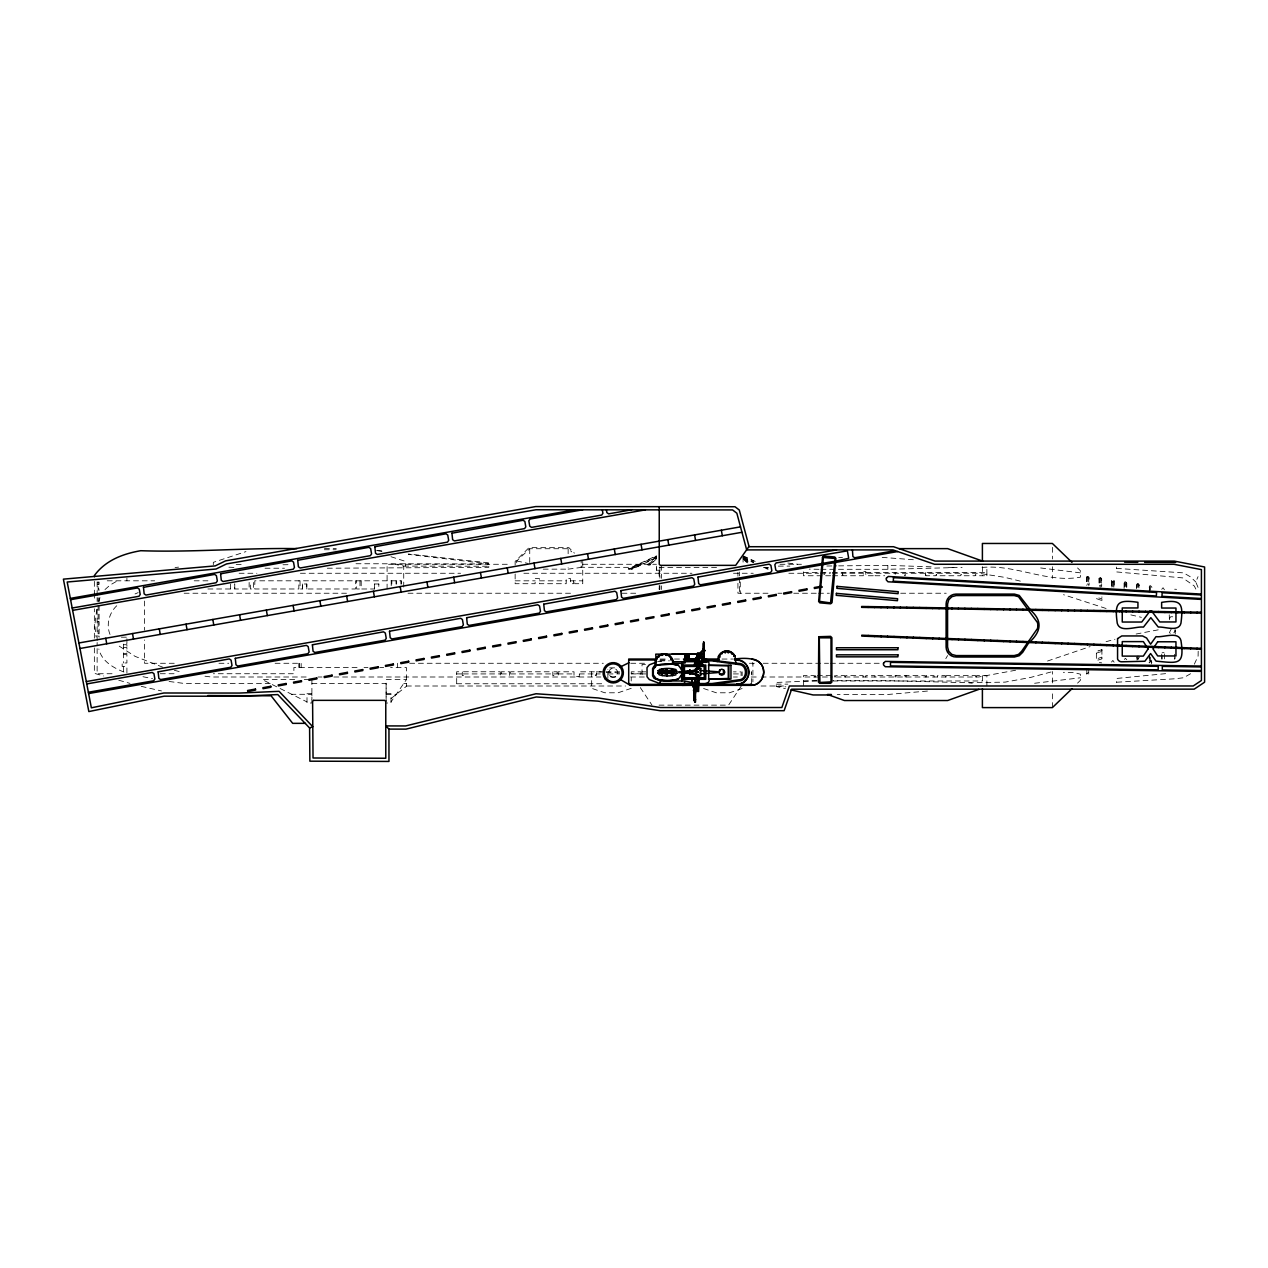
<?xml version="1.0" encoding="UTF-8"?>
<svg xmlns="http://www.w3.org/2000/svg" width="1268" height="1268" viewBox="0 0 1268 1268"><rect width="100%" height="100%" fill="white"/><g stroke="black" fill="none" stroke-linecap="round" stroke-linejoin="round"><path stroke-width="0.75" stroke-dasharray="5 3.75" d="M94.355 647.916L94.355 673.34L103.738 675.987M94.355 638.153L94.355 608.814M94.355 595.136L94.355 577.526M213.309 564.704L213.309 562.342L245.96 551.596M207.904 588.986L230.459 588.986L230.459 585.658M234.754 588.986L234.754 583.993L234.754 588.986L249.146 588.986L249.146 582.44M300.041 580.807L300.041 588.986L302.481 588.986L302.481 583.993L306.793 583.993L306.793 588.986L355.436 588.986L355.436 580.807M306.793 588.986L306.793 583.993M361.19 580.807L361.19 588.986L374.52 588.986L374.52 583.993L378.815 583.993L378.815 587.322L378.815 583.993M403.731 587.068L403.731 566.099L394.617 564.276M515.141 573.992L515.141 583.708L535.128 583.708L535.128 578.557L539.423 578.557L539.423 583.708L566.194 583.708L566.194 578.557L570.489 578.557L570.489 583.708L573.548 583.708L573.548 580.823M515.141 565.116L515.141 561.439L529.01 547.649L568.888 547.649L574.436 553.165M543.179 569.158L568.143 569.158L568.143 567.731M581.172 565.877L581.172 567.303L634.935 567.351M582.741 561.439L582.741 583.708L574.753 583.708L574.753 580.823M607.863 678.412L607.863 669.615M659.233 570.204L656.428 570.204L656.428 566.384M751.417 673.926L751.417 671.881L751.417 684.149M986.884 685.814L986.884 675.638L976.534 675.638L976.534 677.049M925.481 574.356L926.401 575.751L935.562 575.751L936.481 574.356L936.481 575.751L960.304 575.751L961.207 574.356L961.207 575.751L974.854 575.751L975.774 574.356L975.774 575.751L986.884 575.751L986.884 568.207M1052.377 707.607L1052.377 690.521M1052.392 682.929L1052.392 671.533M1101.908 658.124L1101.908 657.093L1096.36 658.995M1101.908 650.674L1101.908 649.644L1096.36 651.546L1096.36 660.58L1101.908 658.885L1101.908 649.644L1098.04 650.944M1101.908 600.509L1101.908 598.718L1096.36 597.45L1096.36 598.607L1101.908 600.509L1101.908 596.832M1111.529 585.974L1111.529 580.475L1112.876 579.191L1114.239 581.013L1114.239 588.368M1111.925 587.163L1111.925 579.46M1112.876 586.545L1112.876 579.191M1113.843 587.179L1113.843 579.841M1169.429 619.735L1169.239 614.821M604.154 671.818L596.404 671.802L596.388 675.654L595.326 675.654L595.358 671.802L579.333 671.802L579.302 676.478L573.992 676.462L574.024 671.802L558.158 671.786L558.142 675.654L557.096 675.654L557.112 671.786L553.862 671.786L553.847 675.654L552.8 675.654L552.816 671.786L510.624 671.771L510.592 675.654L509.546 675.654L509.562 671.771L501.336 671.771L501.32 675.654L500.274 675.654L500.289 671.771L463.359 671.755L463.343 675.654L462.281 675.654L462.313 671.755L456.686 671.739L456.686 686.004M741.083 675.654L741.114 671.866L733.443 671.866M742.145 675.654L742.16 671.866M1198.181 651.261L1198.101 656.047L1194.282 664.305M96.828 609.337L94.751 625.14L96.13 637.043M1171.157 629.166L1169.413 632.637C1171.315 635.426 1175.991 632.399 1175.071 629.499M1169.239 618.768L1170.744 616.708L1172.757 616.787M1175.071 631.052L1175.246 630.164L1175.246 634.079M1124.336 659.455L1125.429 658.314L1126.776 659.725M1139.33 657.189L1137.982 659.138L1136.619 657.712M1149.173 592.521L1149.569 585.784L1151.487 586.165L1151.883 587.544M1161.726 589.335L1163.073 587.734L1164.42 589.794M98.825 601.206L99.998 597.64M1114.112 662.197L1112.876 660.438L1111.529 662.054M1136.619 585.024L1137.982 583.565L1139.33 585.436L1137.982 586.91L1136.619 585.024L1136.619 588.701M1124.082 588.51L1124.082 582.995L1125.429 581.552L1126.776 583.438L1126.776 587.116M1126.776 583.438L1125.429 584.881L1124.082 582.995M1114.239 581.013L1112.876 582.297L1111.529 580.475M1088.736 674.037L1088.736 672.389L1086.422 673.815L1088.736 674.037L1088.736 668.458M1198.038 587.385L1195.772 581.949L1198.054 576.655M1098.976 578.715L1100.323 577.701L1101.686 578.921L1101.686 586.276L1100.323 585.039L1098.976 586.054L1098.976 578.715L1100.323 579.936L1101.686 578.921M1086.422 577.415L1087.785 576.449L1089.133 577.748L1089.133 585.103L1087.785 583.803L1086.422 584.77L1086.422 577.415L1087.785 578.715L1089.133 577.748M945.801 658.647L947.576 655.572M741.273 686.004L728.561 705.135L657.87 705.135M104.99 589.557L110.126 585.024L118.273 580.348M116.735 605.755C108.937 613.094 105.783 625.425 110.411 635.347M1077.562 683.135L1080.368 680.33L1080.368 674.196L1073.79 672.436L1063.345 672.325M656.428 558.823L650.436 564.815L647.758 564.815L656.428 556.161M648.344 564.894L656.428 556.826M649.676 564.894L656.428 558.158M516.71 562.802L516.71 560.947L529.739 548.727L568.143 548.727L571.725 551.834M1174.659 658.599L1175.626 657.775M391.004 698.573L406.394 686.321L406.394 667.523L390.607 667.523M1162.122 652.766L1164.024 652.64M1174.659 589.208L1176.577 589.335M1190.573 673.72L1183.615 677.746L1174.834 678.792L1116.426 682.232M1099.372 662.53L1101.686 662.879M656.428 557.857L632.764 568.888L628.278 568.888L656.428 555.764M629.039 569.063L656.428 556.287M631.274 569.063L656.428 557.334M135.042 593.947L138.18 592.6M1047.526 661.024L1090.115 646.601M1051.014 671.992L1030.298 677.508L1005.128 682.121L969.132 682.755L887.854 680.678L832.775 680.678M631.21 688.334L618.039 692.788L604.852 692.788L591.665 688.334L591.665 671.802M742.081 688.54L729.465 692.788L716.277 692.788L703.566 688.492M1096.36 653.131L1101.908 651.435M1106.076 641.687L1114.937 639.262M1015.605 670.249L978.706 677.001L830.35 677.001M1136.112 634.032L1160.743 629.356M764.556 567.351L768.297 567.525L766.807 567.351M763.368 567.303L767.489 568.714M568.143 569.158L581.172 567.414L581.172 560.947M1034.609 683.262L1080.368 677.794M628.278 568.888L632.764 568.888M175.063 567.509L178.55 567.145M647.758 564.815L650.436 564.815M1165.625 673.641L1116.426 678.475L1116.426 682.564M927.447 691.06L887.854 694.484L837.26 694.484M820.967 569.3L887.854 569.3L962.079 567.398M282.986 564.767L290.879 564.656M356.007 563.737L488.782 563.943L408.359 554.354M826.863 566.004L836.706 565.908M838.671 565.877L887.854 565.37L933.105 566.891M324.434 548.632L336.274 548.632M324.323 549.741L336.194 549.741M838.719 557.381L842.491 557.381M882.195 557.381L915.369 559.885M507.263 564.276L387.089 564.276L387.089 588.986M582.741 564.276L656.428 564.276M779.979 564.276L801.439 564.276M403.731 566.099L488.782 566.241M778.314 566.114L789.885 566.114M716.547 567.493L659.233 567.493L659.233 577.78L659.233 568.127M265.028 568.222L284.492 568.222M327.318 568.222L488.782 567.335L488.782 562.849L408.264 553.973M1116.426 568.397L1183.615 572.882L1190.573 576.924L1195.772 581.949M819.001 569.3L809.206 569.142M803.389 572.613L830.429 572.613M832.363 572.613L863.27 572.613M865.822 572.613L986.884 572.613L986.884 575.751M239.097 573.263L256.897 573.263M300.405 573.263L460.585 573.263M523.874 573.263L691.963 573.263M733.49 573.263L753.255 573.263M788.854 573.263L818.526 573.263M820.491 573.263L830.381 573.263M832.363 573.263L978.706 573.263L1004.953 577.4L1022.69 581.711M823.804 574.356L824.723 574.356M842.538 574.356L843.458 575.751L863.27 575.751L863.27 571.519L865.822 571.519L865.822 575.751L874.159 575.751L875.078 574.356L875.078 575.751L884.684 575.751M821.949 575.751L803.389 575.751L803.389 566.178M830.667 575.751L824.723 575.751L824.723 572.613M832.648 575.751L842.538 575.751L842.538 572.613M107.225 580.807L154.664 580.807M194.178 580.807L209.949 580.807M515.141 580.823L535.128 580.823M539.423 580.823L566.194 580.823M570.489 580.823L582.741 580.823M97.842 582.123L99.11 582.123L99.11 584.342L97.842 584.342L99.11 590.365M184.145 593.234L346.465 593.234M408.011 593.234L572.439 593.234M621.954 593.234L635.823 593.234M767.996 593.234L737.928 593.234L737.928 578.065M777.902 593.234L781.865 593.234M793.736 593.234L816.529 593.234M818.494 593.234L829.383 593.234M900.692 593.234L946.229 593.234M121.363 637.186L126.911 637.186M123.487 644.715L126.911 644.715L126.911 646.347L123.487 646.347M123.487 647.568L126.911 647.568L126.911 653.432L123.487 653.432M123.487 654.637L126.911 654.637L126.911 662.974L122.156 662.974L122.156 666.429L126.911 666.429L126.911 673.736M660.168 659.043L668.046 659.043M674.449 659.043L681.804 659.043M722.047 659.043L733.094 659.043M660.105 659.978L668.204 659.978M659.788 660.834L669.456 660.834M657.664 661.5L661.627 661.5M174.223 663.275L144.552 663.275L144.552 639.928M218.952 663.275L228.731 663.275M275.093 663.275L301.166 663.275L301.166 667.523M409.675 663.275L603.299 663.275M630.751 663.275L646.775 663.275M749.372 663.275L755.443 663.275M763.209 663.275L828.543 663.275M830.445 663.275L881.878 663.275M645.491 664.432L642.052 664.432L642.004 675.654L640.942 675.654L640.974 671.834L631.274 671.818L631.21 680.995M357.053 667.523L293.891 667.523L293.891 673.736L213.357 673.736M364.043 667.523L367.974 667.523M379.766 667.523L383.697 667.523M609.623 667.856L616.692 667.856M606.088 671.818L619.656 671.818M642.02 671.834L645.84 671.834M112.028 673.736L97.129 673.736L97.129 642.48M160.307 673.736L174.065 673.736M456.686 673.926L462.297 673.926M463.343 673.926L500.274 673.926M501.32 673.926L509.562 673.926M510.608 673.926L552.8 673.926M553.862 673.926L557.096 673.926M558.158 673.926L574.008 673.926M579.317 673.926L595.342 673.926M596.388 673.926L600.271 673.926M608.022 673.926L619.64 673.926M631.274 673.926L640.958 673.926L631.274 673.466M642.004 673.926L645.84 673.926M733.427 673.926L741.098 673.926M817.337 675.638L832.727 675.638M306.159 677.001L211.217 677.001L202.975 675.939M318.03 677.001L321.977 677.001M333.849 677.001L600.889 677.001M610.78 677.001L616.708 677.001M630.561 677.001L644.398 677.001M733.411 677.001L737.374 677.001M751.227 677.001L759.136 677.001M761.117 677.001L828.369 677.001M294.699 679.569L262.207 679.569L306.999 701.917M304.241 679.569L309.978 679.569M817.036 680.678L776.19 682.469L776.19 686.527L785.415 688.635M803.389 680.979L817.163 680.979M832.902 680.979L982.399 680.979M270.195 683.595L185.334 683.595L168.644 681.423M311.896 683.595L386.122 683.595L386.122 701.267L386.122 679.569L406.442 679.569L391.004 701.917M403.81 683.595L406.394 683.595M456.686 683.753L605.042 683.753M776.19 684.149L787.84 684.149M406.394 686.004L625.536 686.004M761.038 686.004L786.065 686.004M311.896 693.739L306.999 693.739L306.999 703.011L311.896 703.011L311.896 694.293L291.434 694.293M386.122 693.739L391.004 693.739L391.004 703.011L386.122 703.011M386.122 694.293L396.773 694.293M948.844 567.43L956.722 567.699M982.034 567.462C1015.652 564.228 1046.877 583.153 1080.368 577.194L1080.368 570.743L1077.562 567.953M776.19 686.4L785.891 686.812M228.906 567.192L234.77 567.462M596.404 671.802L604.154 672.183M606.088 672.262L619.64 672.912M236.165 564.339L243.789 564.767M376.834 550.502L382.73 551.152M766.744 568.888L768.234 569.063L764.002 567.081M376.961 550.613L382.841 551.311M787.84 563.024L797.556 564.228M1080.368 572.851L1038.381 567.684M969.132 682.755L972.239 683.151M142.967 676.716L152.493 678.665M516.71 560.947L527.884 563.388M141.224 686.337L161.496 690.949M1130.834 614.885L1141.406 617.342M174.334 670.265L181.926 672.278M1106.076 608.481L1063.503 594.692M118.748 680.219L130.018 683.389M390.972 556.715L405.633 561.439L405.633 566.099M162.922 667.269L135.042 656.333L116.735 644.524M123.931 672.04C113.232 667.84 101.63 661.088 98.825 649.01M743.08 555.764L755.221 561.423M743.08 556.287L753.842 561.312M743.08 557.334L753.668 562.263M743.08 557.857L753.446 562.691M744.443 557.508L749.848 562.913M744.395 558.142L751.005 564.751M744.3 559.378L749.816 564.894M743.08 558.823L748.516 564.276M640.324 687.605L651.974 705.135M1195.835 589.081L1194.282 585.974L1182.727 577.907L1116.426 571.916L1116.426 567.034M1151.883 662.53L1150.52 660.913L1149.173 662.942L1149.173 655.493M1149.173 587.005L1149.569 588.4M752.907 664.099L752.558 662.799A2.584 2.584 0 0 1 752.907 664.099L752.907 681.899M1174.659 654.304L1174.659 659.883M1164.436 653.876L1164.436 659.455M1162.122 655.302L1162.122 659.027M1161.726 654.066L1161.726 659.645M1151.487 660.168L1151.487 663.893M1150.52 585.436L1150.52 590.951M1150.52 657.109L1150.52 662.704M1149.569 585.784L1149.569 591.3M1149.569 656L1149.569 662.308M1138.933 584.199L1138.933 587.861M1137.982 583.565L1137.982 587.242M1137.982 655.762L1137.982 659.487M1137.016 583.914L1137.016 587.575M1137.016 656.444L1137.016 660.168M1126.38 582.186L1126.38 588.241M1125.429 581.552L1125.429 588.891M1124.478 581.885L1124.478 587.892M1101.29 578.097L1101.29 587.036M1100.323 577.701L1100.323 587.29M1099.372 577.954L1099.372 586.878M1088.736 576.908L1088.736 585.864M1087.785 576.449L1087.785 584.231M1086.819 576.671L1086.819 585.61M1086.819 668.949L1086.819 674.544M1052.377 547.348L1052.377 558.966M1052.377 566.733L1052.377 578.351M982.399 566.606L982.399 575.751M982.399 675.638L982.399 683.167M975.615 677.049L975.615 675.638L946.324 675.638L946.324 677.049M945.405 677.049L945.405 675.638L937.559 675.638L937.559 677.049M934.04 677.049L934.04 675.638L926.179 675.638L926.179 677.049M925.481 572.613L925.481 575.751M925.275 677.049L925.275 675.638L875.839 675.638L875.839 677.049M906.049 675.638L906.049 677.049M905.289 575.751L905.289 574.356L904.369 575.751M905.13 675.638L905.13 677.049M895.985 675.638L895.985 677.049M895.208 572.613L895.208 574.356M895.065 675.638L895.065 677.049M887.854 565.37L887.854 569.3M874.92 677.049L874.92 675.638L865.806 675.638L865.806 677.049M863.128 677.049L863.128 675.638L845.629 675.638L845.629 677.049M844.71 677.049L844.71 675.638L835.564 675.638L835.564 677.049M834.645 675.638L834.645 677.049M815.419 675.638L815.419 677.049M814.5 677.049L814.5 675.638L803.389 675.638L803.389 686.004M743.08 557.112L743.08 564.593M740.274 581.949L740.274 593.234M739.577 572.011L739.577 575.862M739.577 577.796L739.577 593.234M737.928 572.375L737.928 576.163M661.579 565.354L661.579 578.366M661.579 585.8L661.579 589.509M659.915 566.844L659.915 578.145M659.915 585.689L659.915 589.462M656.428 566.162L656.428 570.204M568.143 548.727L568.143 554.37M529.739 548.727L529.739 563.8M401.481 584.072L401.481 580.807L254.805 580.807L254.805 588.986L298.836 588.986L298.836 580.807M400.878 580.807L400.878 584.072M397.455 663.275L397.455 667.523M396.646 580.807L396.646 584.072M396.044 580.807L396.044 584.072M391.812 580.807L391.812 584.072M391.21 580.807L391.21 585.705M374.52 583.993L374.52 588.986M359.985 580.807L359.985 588.986L356.641 588.986L356.641 580.807M311.896 679.569L311.896 699.302M302.481 583.993L302.481 588.986M299.517 663.275L299.517 667.523M298.82 663.275L298.82 667.523M253.6 582.44L253.6 588.986L250.351 588.986L250.351 582.44M230.459 583.993L230.459 588.986M144.552 601.016L144.552 630.196M126.911 578.002L126.911 580.807M126.911 638.771L126.911 643.51L123.487 643.51L123.487 662.974M123.487 666.429L123.487 673.736M99.11 597.846L99.11 601.587M99.11 605.407L99.11 619.323L97.842 619.323L97.842 621.621L99.11 621.621L99.11 633.826L97.842 633.826L97.842 636.124L99.11 636.124L99.11 637.186M98.096 582.123L98.096 584.342M98.096 586.624L98.096 590.365M98.096 597.846L98.096 601.587M98.096 605.407L98.096 619.323M98.096 621.621L98.096 633.826M97.129 581.901L97.129 595.58M97.129 597.529L97.129 601.444M97.129 609.258L97.129 640.514M94.355 593.17L94.355 601M659.233 585.499L659.233 589.366L659.233 585.499M638.612 566.162L634.143 566.162L638.612 566.146M636.901 565.385L635.601 565.465L640.071 565.465L636.901 565.385M610.97 676.668A4.501 4.501 0 0 0 617.722 672.785A4.501 4.501 0 0 0 610.97 668.886A4.501 4.501 0 0 0 610.97 676.668"/><path stroke-width="1.5" d="M654.938 667.333L654.938 663.053A9.209 9.209 0 0 1 664.147 653.844A9.209 9.209 0 0 1 673.356 663.053L673.356 664.321M656.317 662.942L655.746 654.145L685.164 654.145L685.164 662.895L681.804 663.418M661.531 673.086L661.531 671.137M662.356 675.575L662.514 668.807L661.928 675.448L661.531 673.482M662.498 654.209L665.779 654.209L662.498 654.209L662.752 655.287M666.461 673.086L666.461 671.137M672.198 670.756C670.915 684.387 671.977 656.491 672.436 675.495L671.723 671.137M687.034 659.043L687.034 654.193L672.658 654.193M696.465 684.768L695.007 685.956L695.007 689.301L695.038 686.051L696.687 684.815M697.828 675.051L697.812 685.306L697.669 675.02M697.669 669.33L698.335 659.059L698.082 669.108M697.828 669.314L697.828 659.059M697.654 683.912L698.066 675.258M698.478 675.02L698.319 685.306L698.066 683.04M698.478 669.346L698.335 659.059M703.851 661.753L703.851 641.973L703.36 661.753M692.724 684.403L694.769 686.036L693.136 684.672M868.089 607.467L868.105 606.579M874.54 607.578L874.555 606.69M880.991 607.689L881.006 606.801M887.441 607.8L887.457 606.912M893.892 607.911L893.908 607.023M900.343 608.022L900.359 607.134M906.794 608.133L906.81 607.229M913.245 608.244L913.261 607.34M919.696 608.355L919.712 607.451M926.147 608.466L926.163 607.562M932.598 608.577L932.614 607.673M939.049 608.688L939.065 607.784M945.5 608.783L945.516 607.895M951.951 608.894L951.967 608.006M958.402 609.005L958.418 608.117M964.853 609.115L964.869 608.228M971.304 609.226L971.32 608.339M977.755 609.337L977.771 608.45M984.222 609.448L984.222 608.545M990.673 609.559L990.688 608.656M997.124 609.67L997.139 608.767M1003.574 609.781L1003.59 608.878M1010.025 609.892L1010.041 608.989M1016.476 610.003L1016.492 609.1M1022.927 610.098L1022.943 609.211M1029.378 610.209L1029.394 609.322M1035.829 610.32L1035.845 609.433M1042.28 610.431L1042.296 609.543M1048.731 610.542L1048.747 609.654M1055.182 610.653L1055.198 609.75M1061.633 610.764L1061.649 609.86M1068.084 610.875L1068.1 609.971M1074.535 610.986L1074.551 610.082M1080.986 611.097L1081.002 610.193M1087.437 611.208L1087.453 610.304M1093.888 611.319L1093.904 610.415M1100.339 611.414L1100.355 610.526M1106.79 611.525L1106.805 610.637M1113.241 611.636L1113.256 610.748M1119.692 611.747L1119.707 610.859M1126.158 611.858L1126.158 610.97M1132.609 611.969L1132.625 611.065M1139.06 612.079L1139.076 611.176M1145.511 612.19L1145.527 611.287M1151.962 612.301L1151.978 611.398M1158.413 612.412L1158.429 611.509M1164.864 612.523L1164.88 611.62M1171.315 612.634L1171.331 611.731M1177.766 612.729L1177.782 611.842M1184.217 612.84L1184.233 611.953M1190.668 612.951L1190.684 612.064M1197.119 613.062L1197.135 612.175M656.951 659.043L628.706 659.043L628.706 684.387L697.051 684.308L695.53 689.744M696.94 668.601L697.558 652.893L698.589 652.893L699.207 668.601M699.207 675.749L698.589 691.456L697.558 691.456L696.94 675.749M868.215 636.346L868.247 635.442M874.666 636.584L874.698 635.696M881.101 636.837L881.149 635.95M887.552 637.091L887.584 636.187M894.003 637.344L894.035 636.441M900.454 637.598L900.486 636.694M906.905 637.836L906.937 636.948M913.34 638.089L913.388 637.202M919.791 638.343L919.823 637.439M926.242 638.596L926.274 637.693M932.693 638.834L932.725 637.947M939.144 639.088L939.176 638.2M945.579 639.341L945.627 638.438M952.03 639.595L952.062 638.692M958.481 639.833L958.513 638.945M964.932 640.086L964.964 639.199M971.383 640.34L971.415 639.452M977.818 640.594L977.866 639.69M984.269 640.847L984.301 639.944M990.72 641.085L990.752 640.197M997.171 641.339L997.203 640.451M1003.622 641.592L1003.654 640.689M1010.057 641.846L1010.105 640.942M1016.508 642.084L1016.54 641.196M1022.959 642.337L1022.991 641.449M1029.442 641.687L1022.753 652.243L1019.234 655.714L1014.416 657.03L956.437 657.03A9.986 9.986 0 0 1 946.102 647.219L946.102 639.357M1035.861 642.844L1035.893 641.941M1042.296 643.082L1042.344 642.194M1048.747 643.336L1048.779 642.448M1055.198 643.589L1055.23 642.702M1061.649 643.843L1061.681 642.939M1068.1 644.096L1068.131 643.193M1074.535 644.334L1074.582 643.447M1080.986 644.588L1081.018 643.7M1087.437 644.841L1087.468 643.938M1093.888 645.095L1093.919 644.192M1100.339 645.333L1100.37 644.445M1106.774 645.586L1106.821 644.699M1113.225 645.84L1113.256 644.936M1119.676 646.094L1119.707 645.19M1126.127 646.347L1126.158 645.444M1132.578 646.585L1132.609 645.697M1139.013 646.839L1139.06 645.951M1145.464 647.092L1145.495 646.189M1151.915 647.346L1151.946 646.442M1158.366 647.583L1158.397 646.696M1164.816 647.837L1164.848 646.949M1171.252 648.091L1171.299 647.187M1177.703 648.344L1177.734 647.441M1184.154 648.582L1184.185 647.694M1190.604 648.836L1190.636 647.948M1197.055 649.089L1197.087 648.186M692.819 684.641L697.051 684.324L695.878 688.762M697.067 654.399L696.211 663.005C698.177 666.556 695.783 659.519 695.704 662.419L696.306 662.007M662.134 670.756L662.514 668.807M671.454 670.756L671.834 668.759M672.04 670.756L672.42 668.886M666.477 670.756L666.936 668.696M667.079 670.756L667.364 668.696M751.972 659.106L754.999 659.629M736.439 660.042L739.656 660.517M695.783 690.125L697.986 679.347L695.324 689.412L696.687 684.371M695.704 690.378L697.986 679.347M685.021 672.737L695.958 674.307L697.083 665.018L694.563 665.018L694.563 663.053L701.489 663.053L701.489 665.018L698.272 665.541L697.368 664.654L698.716 666.477M655.635 662.799L656.38 659.598M665.541 655.287L665.779 654.209M666.255 655.445L666.508 654.367L669.235 656.253M694.896 691.187L692.756 684.419L694.389 689.316M717.228 661.563L718.449 656.174A9.209 9.209 0 0 1 735.06 656.174L735.931 664.147M718.988 656.713L718.259 659.915M728.149 652.402L728.387 651.308L725.122 651.308L725.359 652.909M728.149 652.909L728.387 651.308M728.878 652.56L729.116 651.483C732.032 651.197 731.541 654.874 732.08 652.893M695.435 689.491L698.097 679.648M704.279 648.614L697.606 655.176L695.118 659.423L699.144 662.847L703.534 659.709M694.816 691.108C695.53 694.88 693.358 686.479 696.909 684.371M695.371 689.316L696.338 686.115M709.288 679.077C710.159 688.984 687.668 680.425 681.804 680.964L660.596 680.948L659.788 683.547L711.982 683.547L738.61 679.854C747.755 679.838 747.755 664.527 738.61 664.527L711.982 660.834L702.313 660.834M693.818 688.603L693.976 690.125M684.213 683.547L684.974 681.455M719.431 672.183L720.113 670.534M664.622 670.518L664.622 673.577M666.968 672.928L666.968 671.168M671.041 671.168L671.041 672.928M673.371 673.577L673.371 670.518M696.924 664.163L698.192 663.449M698.573 663.972L697.543 664.606L699.223 666.857L696.56 665.177L695.847 662.07L697.939 665.827L699.001 665.034L698.05 666.08L698.652 664.733M755.68 659.867L758.407 661.373M729.116 651.483L731.858 653.369M740.464 660.755L743.365 662.134M749.039 546.397L735.678 565.354L660.311 565.354L659.233 564.276L659.233 506.677M1030.076 641.719C1041.266 631.131 1042.55 620.876 1030.662 610.241M699.999 657.553L698.922 656.095L704.136 649.058M698.605 660.501L700.57 657.68L698.129 656.142L696.703 658.187L699.064 659.836M697.669 661.817L700.443 661.785L702.424 658.98L719.162 659.043M656.428 665.351L653.305 669.472L653.305 674.893L656.428 679.014A41.115 40.037 90 0 0 678.396 679.014L682.184 674.005L682.184 670.36L678.396 665.351L672.103 664.067L656.428 665.351A41.115 40.037 90 0 1 678.396 665.351M656.19 658.821L658.235 656.253L656.602 659.138M719.21 656.253L721.254 653.686M731.969 654.24L732.65 653.369L734.695 655.921L732.65 653.369M758.993 661.833L761.165 664.178M1071.967 688.746L1052.377 707.607L982.399 707.607L982.399 688.809M94.355 575.577C105.418 560.408 122.853 553.783 140.748 550.708C192.831 552.515 244.756 547.76 296.823 548.632M744.047 662.593L746.361 664.733M698.874 657.458L699.778 657.299M670.043 656.253L671.691 659.138L669.647 656.57M695.974 663.227L696.37 662.086L696.275 663.75C697.59 659.915 696.798 665.954 696.322 662.974M697.432 662.99L696.861 663.861L698.097 663.085L698.874 664.194L697.765 664.971L696.56 662.609L697.226 664.131M696.386 664.923L700.015 662.086L700.475 662.736C695.387 666.191 699.508 665.399 697.558 664.511M696.56 665.177L697.891 664.21M699.35 663.291L698.018 663.719M698.668 666.445L698.684 665.637M852.413 549.9L852.904 556.525L854.664 557.761L895.145 550.645M761.592 664.812L762.987 667.776M620.163 667.016L629.023 662.704M661.769 654.367C655.334 658.52 662.451 653.099 662.023 655.445M671.089 659.297L672.088 658.821M670.915 660.089L672.42 659.487L672.642 662.799M721.429 652.893C728.704 650.452 720.018 652.64 722.126 653.765M733.696 656.412L734.695 655.921M746.852 665.367L748.326 668.062M692.693 684.466L694.389 689.491L691.9 679.648M687.811 670.994L683.373 673.324M703.835 642.955L703.835 651.831M704.279 646.268L703.423 646.458M704.279 647.441L703.423 647.631M704.279 649.771L703.423 649.961M704.279 650.944L703.423 651.134M656.301 665.161L654.05 666.065L652.592 668.569L652.592 675.796L654.05 678.301L660.596 680.948M309.598 727.99L312.784 726.707L279.087 691.329L239.462 693.057L163.857 692.994L91.359 707.813L67.188 582.012L216.083 569.015L226.512 563.943L535.984 509.752L732.571 509.926L736.851 513.207L746.678 549.9L892.973 549.9L934.484 564.276L1174.073 564.292L1201.414 569.617L1201.414 680.504L1193.22 685.972L789.378 686.004L781.865 707.512L660.311 707.512L598.147 697.955L535.984 693.755L405.601 725.946L385.773 725.914L388.959 729.1L405.982 729.132L536.253 696.972L597.799 701.125L660.073 710.698L784.131 710.698L791.644 689.19L1194.187 689.158L1204.6 682.2L1204.6 566.986L1174.374 561.106L935.023 561.09L893.512 546.714L749.119 546.714L739.292 510.021L735.012 506.74L535.698 506.566L225.514 560.884L215.211 565.893L63.4 579.143L88.839 711.57L164.174 696.18L239.525 696.243L277.787 694.579L309.598 727.99L309.868 761.18L388.959 761.434L388.959 729.1M691.979 683.547L694.167 682.707M656.301 662.165L649.327 664.812L647.029 667.602L647.029 676.763L649.327 679.553L663.957 685.132M666.318 670.804L665.335 672.928M672.008 669.884L669.615 672.04L672.008 674.211M665.985 673.292L667.681 672.04L665.985 670.804L664.622 672.04L666.318 673.292M665.985 674.211L668.379 672.04L665.985 669.884M671.691 673.292L673.07 672.04L672.214 670.835M978.801 689.396L947.656 700.522L844.44 700.522L827.529 694.484L831.428 694.484M750.323 684.498L751.607 684.149A2.584 2.584 0 0 1 750.323 684.498L698.953 684.387M696.861 670.598L689.855 672.468L690.268 671.771M819.952 586.498L814.262 587.528L814.436 588.495L819.857 587.512M820.84 586.323L822.314 587.068L820.745 587.353M694.832 702.171L695.007 680.298L694.563 689.427M70.342 598.385L575.117 509.784M70.596 599.685L137.515 587.94L139.274 589.176L140.209 594.534L138.973 596.293L72.197 608.022M582.773 509.784L530.056 519.04L528.819 520.799L529.755 526.157L531.514 527.393L601.682 515.077L602.918 513.318L602.3 509.799M631.591 509.831L608.64 513.857L606.865 512.621L606.373 509.815M72.641 610.368L645.396 509.847M78.901 642.971L740.496 526.854M79.963 648.487L741.954 532.291M86.319 681.566L836.5 549.9M86.763 683.928L152.192 672.436L153.951 673.673L154.886 679.03L153.65 680.789L88.364 692.249M821.965 563.499L777.538 571.297L775.778 570.061L774.843 564.704L776.079 562.929L847.389 550.867L848.704 558.348L835.691 561.09M822.853 563.341L834.788 561.249M88.617 693.564L821.838 564.862M822.726 564.72L834.661 562.612M835.564 562.453L897.728 551.548M763.209 668.521L763.685 671.786M687.716 671.358L695.958 670.059M748.596 668.807L749.103 671.802M736.026 684.387C753.778 685.275 751.94 657.315 734.552 659.978M707.702 685.132L738.816 680.916C749.261 680.916 749.261 663.465 738.816 663.449L703.946 659.249M696.465 670.439L678.792 671.723L678.792 672.642L696.465 673.926M699.682 673.926L717.355 672.642L717.355 671.723L699.682 670.439M703.027 648.899L705.166 650.833L703.423 648.788M682.136 685.338L734.996 684.498M1144.608 562.342L1175.705 562.406M898.964 548.632L947.656 548.632L982.637 561.122M1124.589 562.168L1137.824 562.342M703.423 643.304L704.279 643.304M703.423 643.653L704.279 643.843L703.423 644.128M703.423 644.477L704.279 644.477M703.423 644.826L704.279 645.016L703.423 645.301M703.423 645.65L704.279 645.65M703.423 645.998L704.279 646.173M703.423 646.807L704.279 646.807M703.423 647.155L704.279 647.346M703.423 647.98L704.279 647.98M703.423 648.328L704.279 648.519M703.423 649.153L704.279 649.153M703.423 649.501L704.279 649.676M703.423 650.31L704.279 650.31M703.423 650.658L704.279 650.849M703.423 651.483L704.279 651.483M725.122 651.831L728.387 651.831M672.262 653.781L687.43 653.781L687.43 659.043M703.724 653.781L688.556 653.781L688.556 659.043M703.328 654.193L688.952 654.193L688.952 659.043M685.164 654.748L685.164 658.488M683.436 659.043L696.148 659.043M734.346 659.043C744.966 657.648 763.685 656.935 763.748 672.183C763.764 678.84 758.486 685.243 751.607 685.338L630.323 685.338L620.163 679.41M685.164 659.249L696.433 659.249M628.706 659.978L656.364 659.978M683.642 659.978L695.863 659.978M703.249 659.978L718.956 659.978M684.926 660.834L696.528 660.834M673.625 661.769L696.338 661.658M701.933 661.658L708.764 662.102L709.288 665.304M706.054 662.419L702.9 661.753M655.144 662.688L656.253 662.688M671.992 663.418L681.788 663.418L681.328 669.219M666.794 675.686L666.683 671.137M690.41 671.628L690.41 672.737L696.861 673.768M672.436 675.495L672.04 673.482M694.658 681.36L695.514 681.36L695.514 702.06L694.658 702.06M693.77 684.023L695.514 683.785M828.86 694.959L813.105 694.959L790.947 689.903M693.77 699.413L695.514 699.413M695.514 699.793L693.77 699.635L693.77 683.785M305.461 723.346L292.686 723.346L271.098 695.799L207.778 695.53M1201.414 612.238L861.654 606.469L861.638 607.372L1201.414 613.141M1201.414 648.36L861.796 635.189L861.764 636.092L1201.414 649.264M749.103 672.579L748.596 675.559M763.685 672.579L763.209 675.86M720.113 673.847L723.442 673.847L723.442 670.534M696.322 663.846L696.972 663.782A5.722 5.627 55 0 0 697.796 664.844L698.747 665.748L698.034 665.256M696.655 663.465L696.718 663.418A9.209 9.209 0 0 0 698.113 665.114L698.731 665.748L697.907 664.876M748.326 676.304L746.852 678.998M718.813 655.921L719.812 656.412M718.481 656.602L719.986 657.189M703.708 659.804L702.345 659.091M762.987 676.605L761.592 679.553M702.424 658.98L700.618 657.727M698.811 665.161L698.097 664.67L699.159 665.383M699.445 655.366L706.403 660.232M697.606 655.176L698.922 656.095M695.435 658.282L700.443 661.785M698.272 665.082L699.033 665.541L697.083 662.625M698.288 665.779L697.352 664.844M746.361 679.632L744.047 681.772M630.323 685.338L629.483 683.531M1071.967 562.342L1052.377 543.465L982.399 543.465L982.399 561.122M761.165 680.187L758.993 682.533M692.803 684.482L694.706 691.187M696.766 664.4L696.338 663.703L697.289 664.765M658.235 656.253L658.932 657.125M697.844 664.575L696.671 662.467L697.368 664.036M1030.028 609.337L1019.234 595.421L1014.416 594.09L955.929 594.09A9.986 9.986 0 0 0 946.102 603.901L946.102 638.47M697.574 663.893L697.099 662.704M681.788 680.948L681.328 675.147M743.365 682.232L740.464 683.611M697.162 663.639L696.877 662.847L697.051 663.719M758.407 683.008L755.68 684.514M697.669 660.454L698.082 661.325M691.678 679.569L694.325 689.475M694.309 690.125L691.963 679.394M725.122 651.308L725.359 652.402M724.393 651.483L724.63 652.56M698.969 665.018L699.714 668.379M691.773 679.347L694.246 690.442M721.349 530.214L722.316 535.746M694.595 534.906L695.561 540.437M667.824 539.597L668.791 545.129M641.053 544.305L642.036 549.837M614.298 548.996L615.265 554.528M587.528 553.704L588.495 559.236M560.757 558.395L561.74 563.927M534.002 563.087L534.969 568.619M507.232 567.795L508.199 573.326M480.461 572.486L481.444 578.018M453.706 577.178L454.673 582.709M426.936 581.885L427.902 587.417M400.165 586.577L401.148 592.108M373.41 591.284L374.377 596.816M346.639 595.976L347.606 601.507M319.885 600.667L320.852 606.199M293.114 605.375L294.081 610.907M266.343 610.066L267.326 615.598M239.589 614.758L240.555 620.306M212.818 619.466L213.785 624.997M186.047 624.157L187.03 629.689M159.292 628.865L160.259 634.396M132.522 633.556L133.489 639.088M105.751 638.248L106.734 643.779M739.656 683.848L736.439 684.324M751.972 685.275L754.999 684.752M667.079 673.482L667.38 675.686M666.968 675.686L666.683 673.086M701.616 654.399L702.63 664.717M1122.259 610.891L1122.259 607.958L1137.935 607.958L1137.935 602.3C1117.219 599.336 1114.445 602.665 1117.251 623.222C1119.993 633.398 1136.128 626.012 1143.451 627.121L1150.837 617.643L1158.223 627.042C1164.753 626.519 1178.844 632.383 1180.968 623.143C1183.361 603.933 1181.713 599.098 1161.631 602.379L1161.631 608.038L1175.959 608.038L1175.959 621.954L1159.76 621.954L1151.455 610.796L1150.187 610.796L1141.755 622.033L1122.259 622.033L1122.259 611.794M728.846 665.304L728.846 679.077M708.701 665.89L708.701 678.475M703.518 641.973L703.518 661.753M696.195 670.598L696.195 673.768M695.007 680.298L695.007 689.665M693.976 682.58L693.976 700.855M684.561 654.145L680.868 654.145M679.664 654.145L675.955 654.145M677.096 673.34L675.971 669.536A32.92 32.049 -90 0 0 659.297 669.536L658.171 673.34L659.297 674.83A32.92 32.049 -90 0 0 675.971 674.83M667.222 670.756L667.222 673.482M667.063 671.137L667.063 673.086M678.396 679.014A39.023 39.023 0 0 1 656.428 679.014M831 637.836L831 681.867L819.889 682.469L819.302 637.836L831 637.836M883.511 663.148L883.479 664.923L885.302 666.73L1200.305 671.374L1200.32 670.487L1162.28 669.932L1162.344 666.366L1200.384 666.92L1200.384 666.033L885.381 661.405L883.511 663.148M1158.239 666.318L1158.175 669.853L890.469 665.922L890.516 662.371L1158.239 666.318M886.38 578.145L886.284 579.92L887.996 581.79L1200.431 599.368L1200.495 598.464L1161.964 596.309L1162.154 592.758L1200.685 594.93L1200.733 594.042L888.297 576.464L886.38 578.145M893.48 577.653L893.274 581.204L1156.353 595.992L1156.559 592.441L893.48 577.653M822.504 557.223L818.637 601.444L819.81 602.855L830.635 603.806L832.046 602.617L835.913 558.395L834.74 556.985L823.915 556.05L822.504 557.223M823.36 557.476L819.524 601.349L830.54 602.918L835.026 558.491L823.36 557.476M836.405 593.361L836.23 595.342L897.443 600.699L897.617 598.718L836.405 593.361M837.007 586.355L836.832 588.32L898.061 593.678L898.235 591.696L837.007 586.355M699.952 663.101L698.842 662.498L699.952 663.101M1117.568 638.628L1117.568 659.027A4.343 4.343 0 0 0 1121.768 661.801L1144.877 661.262L1150.599 653.543L1156.02 661.119C1178.352 663.275 1184.724 665.383 1180.968 640.641C1178.479 630.719 1162.994 637.836 1156.02 636.631L1150.599 644.223L1146.605 638.026L1142.531 635.95L1121.768 635.95L1117.568 638.628M1038.032 625.568L1037.462 628.563L1021.612 651.292L1018.489 654.415L1014.21 655.572L956.12 655.572L951.856 654.415L948.718 651.292L947.576 647.029L947.576 604.091L948.718 599.827L951.856 596.705L956.12 595.564L1014.21 595.564L1018.489 596.705L1037.462 622.556L1038.032 625.568M143.474 587.353L144.156 593.836L145.931 595.072L216.099 582.757L217.335 580.998L216.4 575.64L214.625 574.404L143.474 587.353M158.151 671.85L158.833 678.332L160.608 679.569L230.776 667.253L232.012 665.494L231.077 660.137L229.302 658.9L158.151 671.85M220.6 573.818L221.282 580.3L223.041 581.536L293.209 569.221L294.445 567.462L293.51 562.104L291.751 560.868L220.6 573.818M235.277 658.314L235.959 664.797L237.718 666.033L307.886 653.717L309.123 651.958L308.187 646.601L306.428 645.364L235.277 658.314M297.711 560.282L298.392 566.764L300.167 568.001L370.335 555.685L371.572 553.926L370.636 548.568L368.861 547.332L297.711 560.282M312.388 644.778L313.069 651.261L314.844 652.497L385.012 640.181L386.249 638.422L385.313 633.065L383.538 631.829L312.388 644.778M374.837 546.746L375.518 553.228L377.278 554.465L447.445 542.149L448.682 540.39L447.747 535.033L445.987 533.796L374.837 546.746M389.498 631.242L390.195 637.725L391.955 638.961L462.123 626.646L463.359 624.886L462.424 619.529L460.664 618.293L389.498 631.242M451.947 533.21L452.628 539.692L454.404 540.929L524.572 528.613L525.808 526.854L524.873 521.497L523.098 520.26L451.947 533.21M466.624 617.706L467.306 624.189L469.065 625.425L539.249 613.11L540.485 611.35L539.534 605.993L537.775 604.757L466.624 617.706M543.734 604.17L544.432 610.669L546.191 611.889L616.359 599.574L617.595 597.814L616.66 592.457L614.901 591.221L543.734 604.17M620.86 590.634L621.542 597.133L623.301 598.369L693.485 586.038L694.721 584.279L693.77 578.921L692.011 577.685L620.86 590.634M697.971 577.099L698.668 583.597L700.427 584.833L770.595 572.502L771.832 570.743L770.896 565.385L769.137 564.149L697.971 577.099M696.227 690.125L695.419 693.327L694.246 693.327L693.438 690.125L696.227 690.125M719.638 670.043L718.75 672.183L719.638 674.322L721.777 675.21L723.917 674.322L724.805 672.183L723.917 670.043L721.777 669.155L719.638 670.043M818.795 636.742L818.415 682.041L819.714 683.341L830.588 683.341L831.887 682.041L831.887 637.661L830.588 636.362L818.795 636.742M664.305 670.518L664.305 673.577L667.998 673.577L667.998 670.518L664.305 670.518M669.995 670.518L669.995 673.577L673.704 673.577L673.704 670.518L669.995 670.518M670.709 671.168L670.709 672.928L672.975 672.928L672.975 671.168L670.709 671.168M682.85 665.034L682.85 679.331L705.753 679.331L705.753 665.034L682.85 665.034M683.579 665.763L683.579 678.618L705.008 678.618L705.008 665.763L683.579 665.763M684.466 666.429L684.466 677.936L704.247 677.73L704.136 666.429L684.466 666.429M1148.111 648.867L1143.34 656.111L1122.259 656.111L1122.259 641.608L1143.34 641.608L1148.111 648.867M1157.684 641.782L1152.961 648.867L1157.684 655.952L1175.959 655.952L1175.959 641.782L1157.684 641.782M657.838 670.756L676.763 671.137L657.838 670.756M698.747 672.183L697.527 671.786L698.747 672.183M676.763 673.34L657.648 673.086L676.763 673.34M689.919 669.932L688.841 671.247L689.919 674.433L691.377 673.118L689.919 669.932M313.671 700.348L312.594 701.125L313.037 757.995L385.773 758.248L385.773 701.378L384.679 700.348L313.671 700.348M255.454 689.063L247.577 690.489L247.751 691.456L255.629 690.03L255.454 689.063M270.766 686.273L262.888 687.716L263.062 688.683L270.94 687.256L270.766 686.273M286.077 683.5L278.215 684.926L278.389 685.893L286.251 684.466L286.077 683.5M301.404 680.71L293.526 682.136L293.701 683.119L301.578 681.677L301.404 680.71M316.715 677.936L308.837 679.363L309.012 680.33L316.889 678.903L316.715 677.936M332.026 675.147L324.164 676.573L324.339 677.556L332.2 676.113L332.026 675.147M347.337 672.357L339.475 673.799L339.65 674.766L347.527 673.34L347.337 672.357M362.664 669.583L354.786 671.01L354.961 671.977L362.838 670.55L362.664 669.583M377.975 666.794L370.097 668.236L370.288 669.203L378.149 667.776L377.975 666.794M393.286 664.02L385.424 665.446L385.599 666.413L393.476 664.987L393.286 664.02M408.613 661.23L400.736 662.657L400.91 663.639L408.787 662.197L408.613 661.23M423.924 658.457L416.047 659.883L416.221 660.85L424.098 659.423L423.924 658.457M439.235 655.667L431.374 657.093L431.548 658.06L439.41 656.634L439.235 655.667M454.562 652.877L446.685 654.32L446.859 655.287L454.736 653.86L454.562 652.877M469.873 650.104L461.996 651.53L462.17 652.497L470.048 651.07L469.873 650.104M485.184 647.314L477.323 648.74L477.497 649.723L485.359 648.281L485.184 647.314M500.511 644.54L492.634 645.967L492.808 646.934L500.686 645.507L500.511 644.54M515.822 641.751L507.945 643.177L508.119 644.16L515.997 642.717L515.822 641.751M531.134 638.961L523.256 640.403L523.446 641.37L531.308 639.944L531.134 638.961M546.445 636.187L538.583 637.614L538.757 638.581L546.635 637.154L546.445 636.187M561.772 633.398L553.894 634.84L554.068 635.807L561.946 634.38L561.772 633.398M577.083 630.624L569.205 632.05L569.395 633.017L577.257 631.591L577.083 630.624M592.394 627.834L584.532 629.261L584.707 630.244L592.584 628.801L592.394 627.834M607.721 625.061L599.843 626.487L600.018 627.454L607.895 626.027L607.721 625.061M623.032 622.271L615.154 623.697L615.329 624.664L623.206 623.238L623.032 622.271M638.343 619.481L630.481 620.924L630.656 621.891L638.517 620.464L638.343 619.481M653.67 616.708L645.792 618.134L645.967 619.101L653.844 617.674L653.67 616.708M668.981 613.918L661.104 615.345L661.278 616.327L669.155 614.885L668.981 613.918M684.292 611.144L676.43 612.571L676.605 613.538L684.466 612.111L684.292 611.144M699.619 608.355L691.742 609.781L691.916 610.764L699.793 609.322L699.619 608.355M714.93 605.565L707.053 607.007L707.227 607.974L715.104 606.548L714.93 605.565M730.241 602.791L722.364 604.218L722.554 605.185L730.416 603.758L730.241 602.791M745.552 600.002L737.691 601.444L737.865 602.411L745.742 600.984L745.552 600.002M760.879 597.228L753.002 598.654L753.176 599.621L761.054 598.195L760.879 597.228M776.19 594.438L768.313 595.865L768.503 596.848L776.365 595.405L776.19 594.438M791.501 591.665L783.64 593.091L783.814 594.058L791.676 592.631L791.501 591.665M806.828 588.875L798.951 590.302L799.125 591.268L807.003 589.842L806.828 588.875M897.918 647.758L836.468 647.758L836.468 649.739L897.918 649.739L897.918 647.758M897.918 654.843L836.468 654.843L836.468 656.84L897.918 656.84L897.918 654.843M730.97 665.304L708.4 665.304L728.26 665.89L728.26 678.475L708.4 679.077L730.97 679.077L730.97 665.304M700.744 668.553L695.53 668.553L695.53 675.812L700.744 675.812L700.744 668.553M696.354 663.766L695.815 661.611L696.386 663.814M608.751 680.52A8.939 8.939 0 0 0 622.16 672.785A8.939 8.939 0 0 0 608.751 665.034A8.939 8.939 0 0 0 608.751 680.52M605.169 678.951A10.144 10.144 0 0 0 622.604 676.668A10.144 10.144 0 0 0 611.905 662.72A10.144 10.144 0 0 0 605.169 678.951"/></g></svg>
